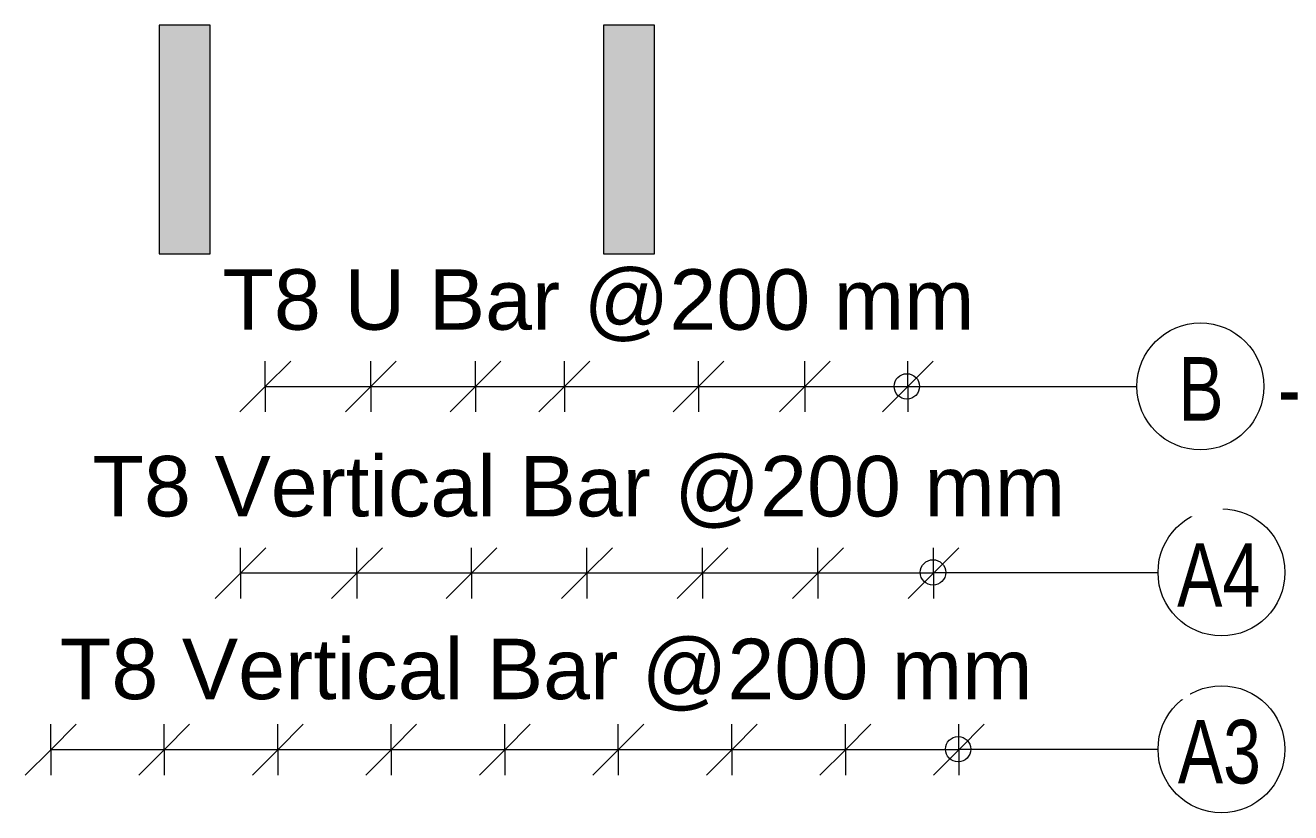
# Model space of a CAD drawing. Header units: millimetres. Extents: x 12491 to 23610, y -3081 to 6026.
# Drawn here: x 14610 to 16603, y -2727 to -1486 of the extents above; entities that cross this region are included whole.
import ezdxf

# ---------------------------------------------------------------- set-up
doc = ezdxf.new("R2010")
doc.units = ezdxf.units.MM
for name, color, linetype, lineweight in [('A-ANNO-DIMS', 211, 'Continuous', 9), ('A-ANNO-DIMS-40', 211, 'Continuous', 9), ('G-ANNO-SYMB', 111, 'Continuous', 9), ('S-RBAR-IDEN', 171, 'Continuous', 9)]:
    doc.layers.add(name, color=color, linetype=linetype, lineweight=lineweight)
doc.styles.add('Arial_1', font='arial.ttf', dxfattribs={"height": 95.25})
doc.styles.add('Nirmala UI Semilight', font='NirmalaS.ttf', dxfattribs={"width": 0.8, "height": 100})
doc.dimstyles.new('Arrow_Filled_-_2_5_NI_UI', dxfattribs={"dimscale": 304.8, "dimtxt": 104.736395, "dimasz": 0.262467, "dimexe": 0.131234, "dimexo": 0.0625, "dimgap": 0.131234, "dimtad": 1, "dimdec": 4, "dimzin": 0, "dimdsep": 46, "dimtxsty": 'Nirmala UI Semilight', "dimblk1": 'OBLIQUE', "dimblk2": 'OBLIQUE', "dimsah": 1, "dimcen": 0.09, "dimazin": 0, "dimtfac": 1, "dimtdec": 4, "dimtix": 1, "dimtmove": 0, "dimatfit": 3, "dimfxl": 0.131234, "dimfxlon": 1, "dimtvp": 1, "dimtolj": 1, "dimtzin": 0, "dimarcsym": 2})
doc.dimstyles.new('Arrow_Filled_-_2_5_NI_UI_1', dxfattribs={"dimscale": 304.8, "dimtxt": 104.736395, "dimasz": 0.262467, "dimexe": 0.131234, "dimexo": 0.0625, "dimgap": 0.131234, "dimtad": 1, "dimdec": 4, "dimzin": 0, "dimdsep": 46, "dimtxsty": 'Arial_1', "dimblk1": 'OBLIQUE', "dimblk2": 'OBLIQUE', "dimsah": 1, "dimcen": 0.09, "dimazin": 0, "dimtfac": 1, "dimtdec": 4, "dimtix": 1, "dimtmove": 0, "dimatfit": 3, "dimfxl": 0.131234, "dimfxlon": 1, "dimtvp": 1, "dimtolj": 1, "dimtzin": 0, "dimarcsym": 2})

# ---------------------------------------------------------------- blocks, each defined once
blk = doc.blocks.new('Detail View - M_Section Tail - Filled Horizontal-14034-Elevation Front 1')
at = {"layer": 'G-ANNO-SYMB'}
blk.add_hatch(color=256, dxfattribs=at).paths.add_polyline_path([(14474.9, 3652.8), (14474.9, 3732.8), (14114.9, 3732.8), (14114.9, 3652.8)])
for p, q in [((14114.9, 3652.8), (14114.9, 3732.8)), ((14114.9, 3732.8), (14474.9, 3732.8)), ((14474.9, 3732.8), (14474.9, 3652.8)), ((14474.9, 3652.8), (14114.9, 3652.8))]:
    blk.add_line(p, q, dxfattribs=at)
blk = doc.blocks.new('M_Rebar Tag_rfa MARK - DOT 1 MM-794228-Elevation Front 1')
at = {"layer": 'S-RBAR-IDEN'}
blk.add_circle((18335.3, -2981), 100, dxfattribs=at)
blk = doc.blocks.new('DIMBLOCK13-Elevation Front 1')
at = {"layer": 'A-ANNO-DIMS-40'}
for p, q in [((14987.8, -2055.5), (15027.8, -2015.5)), ((14987.8, -2055.5), (14987.8, -2015.5)), ((15154, -2055.5), (15194, -2015.5)), ((15154, -2055.5), (15154, -2015.5)), ((14987.8, -2055.5), (14947.8, -2095.5)), ((14987.8, -2055.5), (15154, -2055.5)), ((14987.8, -2055.5), (14987.8, -2095.5)), ((15154, -2055.5), (15114, -2095.5)), ((15154, -2055.5), (15154, -2095.5))]:
    blk.add_line(p, q, dxfattribs=at)
blk = doc.blocks.new('_Oblique')
at = {"color": 0, "linetype": 'ByBlock', "lineweight": -2}
blk.add_line((-0.5, -0.5), (0.5, 0.5), dxfattribs=at)
blk = doc.blocks.new('DIMBLOCK14-Elevation Front 1')
at = {"layer": 'A-ANNO-DIMS-40'}
for p, q in [((15154, -2055.5), (15194, -2015.5)), ((15154, -2055.5), (15154, -2015.5)), ((15319, -2055.5), (15359, -2015.5)), ((15319, -2055.5), (15319, -2015.5)), ((15154, -2055.5), (15114, -2095.5)), ((15154, -2055.5), (15319, -2055.5)), ((15154, -2055.5), (15154, -2095.5)), ((15319, -2055.5), (15279, -2095.5)), ((15319, -2055.5), (15319, -2095.5))]:
    blk.add_line(p, q, dxfattribs=at)
blk = doc.blocks.new('DIMBLOCK15-Elevation Front 1')
at = {"layer": 'A-ANNO-DIMS-40'}
for p, q in [((15319, -2055.5), (15359, -2015.5)), ((15319, -2055.5), (15319, -2015.5)), ((15459, -2055.5), (15499, -2015.5)), ((15459, -2055.5), (15459, -2015.5)), ((15319, -2055.5), (15279, -2095.5)), ((15319, -2055.5), (15459, -2055.5)), ((15319, -2055.5), (15319, -2095.5)), ((15459, -2055.5), (15419, -2095.5)), ((15459, -2055.5), (15459, -2095.5))]:
    blk.add_line(p, q, dxfattribs=at)
blk = doc.blocks.new('DIMBLOCK16-Elevation Front 1')
at = {"layer": 'A-ANNO-DIMS-40'}
for p, q in [((15459, -2055.5), (15499, -2015.5)), ((15459, -2055.5), (15459, -2015.5)), ((15670.2, -2055.5), (15710.2, -2015.5)), ((15670.2, -2055.5), (15670.2, -2015.5)), ((15459, -2055.5), (15419, -2095.5)), ((15459, -2055.5), (15670.2, -2055.5)), ((15459, -2055.5), (15459, -2095.5)), ((15670.2, -2055.5), (15630.2, -2095.5)), ((15670.2, -2055.5), (15670.2, -2095.5))]:
    blk.add_line(p, q, dxfattribs=at)
blk = doc.blocks.new('DIMBLOCK17-Elevation Front 1')
at = {"layer": 'A-ANNO-DIMS-40'}
for p, q in [((15670.2, -2055.5), (15710.2, -2015.5)), ((15670.2, -2055.5), (15670.2, -2015.5)), ((15837.7, -2055.5), (15877.7, -2015.5)), ((15837.7, -2055.5), (15837.7, -2015.5)), ((15670.2, -2055.5), (15630.2, -2095.5)), ((15670.2, -2055.5), (15837.7, -2055.5)), ((15670.2, -2055.5), (15670.2, -2095.5)), ((15837.7, -2055.5), (15797.7, -2095.5)), ((15837.7, -2055.5), (15837.7, -2095.5))]:
    blk.add_line(p, q, dxfattribs=at)
blk = doc.blocks.new('DIMBLOCK18-Elevation Front 1')
at = {"layer": 'A-ANNO-DIMS-40'}
for p, q in [((15837.7, -2055.5), (15877.7, -2015.5)), ((15837.7, -2055.5), (15837.7, -2015.5)), ((16000.1, -2055.5), (16040.1, -2015.5)), ((16000.1, -2055.5), (16000.1, -2015.5)), ((15837.7, -2055.5), (15797.7, -2095.5)), ((15837.7, -2055.5), (16000.1, -2055.5)), ((15837.7, -2055.5), (15837.7, -2095.5)), ((16000.1, -2055.5), (15960.1, -2095.5)), ((16000.1, -2055.5), (16000.1, -2095.5))]:
    blk.add_line(p, q, dxfattribs=at)
blk = doc.blocks.new('DIMBLOCK199-Elevation Front 1')
at = {"layer": 'A-ANNO-DIMS-40'}
for p, q in [((15858.6, -2349.6), (15898.6, -2309.6)), ((15858.6, -2349.6), (15858.6, -2309.6)), ((16040.6, -2349.6), (16080.6, -2309.6)), ((16040.6, -2349.6), (16040.6, -2309.6)), ((15858.6, -2349.6), (15818.6, -2389.6)), ((16040.6, -2349.6), (15858.6, -2349.6)), ((15858.6, -2349.6), (15858.6, -2389.6)), ((16040.6, -2349.6), (16000.6, -2389.6)), ((16040.6, -2349.6), (16040.6, -2389.6))]:
    blk.add_line(p, q, dxfattribs=at)
blk = doc.blocks.new('DIMBLOCK200-Elevation Front 1')
at = {"layer": 'A-ANNO-DIMS-40'}
for p, q in [((15676.6, -2349.6), (15716.6, -2309.6)), ((15676.6, -2349.6), (15676.6, -2309.6)), ((15858.6, -2349.6), (15898.6, -2309.6)), ((15858.6, -2349.6), (15858.6, -2309.6)), ((15676.6, -2349.6), (15636.6, -2389.6)), ((15858.6, -2349.6), (15676.6, -2349.6)), ((15676.6, -2349.6), (15676.6, -2389.6)), ((15858.6, -2349.6), (15818.6, -2389.6)), ((15858.6, -2349.6), (15858.6, -2389.6))]:
    blk.add_line(p, q, dxfattribs=at)
blk = doc.blocks.new('DIMBLOCK201-Elevation Front 1')
at = {"layer": 'A-ANNO-DIMS-40'}
for p, q in [((15494.6, -2349.6), (15534.6, -2309.6)), ((15494.6, -2349.6), (15494.6, -2309.6)), ((15676.6, -2349.6), (15716.6, -2309.6)), ((15676.6, -2349.6), (15676.6, -2309.6)), ((15494.6, -2349.6), (15454.6, -2389.6)), ((15676.6, -2349.6), (15494.6, -2349.6)), ((15494.6, -2349.6), (15494.6, -2389.6)), ((15676.6, -2349.6), (15636.6, -2389.6)), ((15676.6, -2349.6), (15676.6, -2389.6))]:
    blk.add_line(p, q, dxfattribs=at)
blk = doc.blocks.new('DIMBLOCK202-Elevation Front 1')
at = {"layer": 'A-ANNO-DIMS-40'}
for p, q in [((15312.6, -2349.6), (15352.6, -2309.6)), ((15312.6, -2349.6), (15312.6, -2309.6)), ((15494.6, -2349.6), (15534.6, -2309.6)), ((15494.6, -2349.6), (15494.6, -2309.6)), ((15312.6, -2349.6), (15272.6, -2389.6)), ((15494.6, -2349.6), (15312.6, -2349.6)), ((15312.6, -2349.6), (15312.6, -2389.6)), ((15494.6, -2349.6), (15454.6, -2389.6)), ((15494.6, -2349.6), (15494.6, -2389.6))]:
    blk.add_line(p, q, dxfattribs=at)
blk = doc.blocks.new('DIMBLOCK203-Elevation Front 1')
at = {"layer": 'A-ANNO-DIMS-40'}
for p, q in [((15132.2, -2349.6), (15172.2, -2309.6)), ((15132.2, -2349.6), (15132.2, -2309.6)), ((15312.6, -2349.6), (15352.6, -2309.6)), ((15312.6, -2349.6), (15312.6, -2309.6)), ((15132.2, -2349.6), (15092.2, -2389.6)), ((15312.6, -2349.6), (15132.2, -2349.6)), ((15132.2, -2349.6), (15132.2, -2389.6)), ((15312.6, -2349.6), (15272.6, -2389.6)), ((15312.6, -2349.6), (15312.6, -2389.6))]:
    blk.add_line(p, q, dxfattribs=at)
blk = doc.blocks.new('DIMBLOCK204-Elevation Front 1')
at = {"layer": 'A-ANNO-DIMS-40'}
for p, q in [((14948.6, -2349.6), (14988.6, -2309.6)), ((14948.6, -2349.6), (14948.6, -2309.6)), ((15132.2, -2349.6), (15172.2, -2309.6)), ((15132.2, -2349.6), (15132.2, -2309.6)), ((14948.6, -2349.6), (14908.6, -2389.6)), ((15132.2, -2349.6), (14948.6, -2349.6)), ((14948.6, -2349.6), (14948.6, -2389.6)), ((15132.2, -2349.6), (15092.2, -2389.6)), ((15132.2, -2349.6), (15132.2, -2389.6))]:
    blk.add_line(p, q, dxfattribs=at)
blk = doc.blocks.new('DIMBLOCK205-Elevation Front 1')
at = {"layer": 'A-ANNO-DIMS-40'}
for p, q in [((15132.2, -2349.6), (15172.2, -2309.6)), ((15132.2, -2349.6), (15132.2, -2309.6)), ((15312.6, -2349.6), (15352.6, -2309.6)), ((15312.6, -2349.6), (15312.6, -2309.6)), ((15494.6, -2349.6), (15534.6, -2309.6)), ((15494.6, -2349.6), (15494.6, -2309.6)), ((15676.6, -2349.6), (15716.6, -2309.6)), ((15676.6, -2349.6), (15676.6, -2309.6)), ((15858.6, -2349.6), (15898.6, -2309.6)), ((15858.6, -2349.6), (15858.6, -2309.6)), ((16040.6, -2349.6), (16080.6, -2309.6)), ((16040.6, -2349.6), (16040.6, -2309.6)), ((15132.2, -2349.6), (15092.2, -2389.6)), ((15312.6, -2349.6), (15132.2, -2349.6)), ((15132.2, -2349.6), (15132.2, -2389.6)), ((15312.6, -2349.6), (15272.6, -2389.6)), ((16040.6, -2349.6), (15312.6, -2349.6)), ((15494.6, -2349.6), (15312.6, -2349.6)), ((15312.6, -2349.6), (15312.6, -2389.6)), ((15494.6, -2349.6), (15454.6, -2389.6)), ((15676.6, -2349.6), (15494.6, -2349.6)), ((15494.6, -2349.6), (15494.6, -2389.6)), ((15676.6, -2349.6), (15636.6, -2389.6)), ((15858.6, -2349.6), (15676.6, -2349.6)), ((15676.6, -2349.6), (15676.6, -2389.6)), ((15858.6, -2349.6), (15818.6, -2389.6)), ((16040.6, -2349.6), (15858.6, -2349.6)), ((15858.6, -2349.6), (15858.6, -2389.6)), ((16040.6, -2349.6), (16000.6, -2389.6)), ((16040.6, -2349.6), (16040.6, -2389.6))]:
    blk.add_line(p, q, dxfattribs=at)
blk = doc.blocks.new('_None')
blk = doc.blocks.new('DIMBLOCK206-Elevation Front 1')
at = {"layer": 'A-ANNO-DIMS-40'}
for p, q in [((14948.6, -2349.6), (14988.6, -2309.6)), ((14948.6, -2349.6), (14948.6, -2309.6)), ((15132.2, -2349.6), (15172.2, -2309.6)), ((15132.2, -2349.6), (15132.2, -2309.6)), ((15312.6, -2349.6), (15352.6, -2309.6)), ((15312.6, -2349.6), (15312.6, -2309.6)), ((14948.6, -2349.6), (14908.6, -2389.6)), ((15132.2, -2349.6), (14948.6, -2349.6)), ((14948.6, -2349.6), (14948.6, -2389.6)), ((15132.2, -2349.6), (15092.2, -2389.6)), ((15312.6, -2349.6), (15132.2, -2349.6)), ((15312.6, -2349.6), (15132.2, -2349.6)), ((15132.2, -2349.6), (15132.2, -2389.6)), ((15312.6, -2349.6), (15272.6, -2389.6)), ((15312.6, -2349.6), (15312.6, -2389.6))]:
    blk.add_line(p, q, dxfattribs=at)
blk = doc.blocks.new('DIMBLOCK207-Elevation Front 1')
at = {"layer": 'A-ANNO-DIMS-40'}
for p, q in [((14948.6, -2349.6), (14988.6, -2309.6)), ((14948.6, -2349.6), (14948.6, -2309.6)), ((15132.2, -2349.6), (15172.2, -2309.6)), ((15132.2, -2349.6), (15132.2, -2309.6)), ((14948.6, -2349.6), (14908.6, -2389.6)), ((15132.2, -2349.6), (14948.6, -2349.6)), ((15132.2, -2349.6), (14948.6, -2349.6)), ((14948.6, -2349.6), (14948.6, -2389.6)), ((15132.2, -2349.6), (15092.2, -2389.6)), ((15132.2, -2349.6), (15132.2, -2389.6))]:
    blk.add_line(p, q, dxfattribs=at)
blk = doc.blocks.new('DIMBLOCK208-Elevation Front 1')
at = {"layer": 'A-ANNO-DIMS-40'}
for p, q in [((15901.7, -2627.6), (15941.7, -2587.6)), ((15901.7, -2627.6), (15901.7, -2587.6)), ((16080.6, -2627.6), (16120.6, -2587.6)), ((16080.6, -2627.6), (16080.6, -2587.6)), ((15901.7, -2627.6), (15861.7, -2667.6)), ((16080.6, -2627.6), (15901.7, -2627.6)), ((15901.7, -2627.6), (15901.7, -2667.6)), ((16080.6, -2627.6), (16040.6, -2667.6)), ((16080.6, -2627.6), (16080.6, -2667.6))]:
    blk.add_line(p, q, dxfattribs=at)
blk = doc.blocks.new('DIMBLOCK209-Elevation Front 1')
at = {"layer": 'A-ANNO-DIMS-40'}
for p, q in [((15722.8, -2627.6), (15762.8, -2587.6)), ((15722.8, -2627.6), (15722.8, -2587.6)), ((15901.7, -2627.6), (15941.7, -2587.6)), ((15901.7, -2627.6), (15901.7, -2587.6)), ((15722.8, -2627.6), (15682.8, -2667.6)), ((15901.7, -2627.6), (15722.8, -2627.6)), ((15722.8, -2627.6), (15722.8, -2667.6)), ((15901.7, -2627.6), (15861.7, -2667.6)), ((15901.7, -2627.6), (15901.7, -2667.6))]:
    blk.add_line(p, q, dxfattribs=at)
blk = doc.blocks.new('DIMBLOCK210-Elevation Front 1')
at = {"layer": 'A-ANNO-DIMS-40'}
for p, q in [((15544, -2627.6), (15584, -2587.6)), ((15544, -2627.6), (15544, -2587.6)), ((15722.8, -2627.6), (15762.8, -2587.6)), ((15722.8, -2627.6), (15722.8, -2587.6)), ((15544, -2627.6), (15504, -2667.6)), ((15722.8, -2627.6), (15544, -2627.6)), ((15544, -2627.6), (15544, -2667.6)), ((15722.8, -2627.6), (15682.8, -2667.6)), ((15722.8, -2627.6), (15722.8, -2667.6))]:
    blk.add_line(p, q, dxfattribs=at)
blk = doc.blocks.new('DIMBLOCK211-Elevation Front 1')
at = {"layer": 'A-ANNO-DIMS-40'}
for p, q in [((15365.1, -2627.6), (15405.1, -2587.6)), ((15365.1, -2627.6), (15365.1, -2587.6)), ((15544, -2627.6), (15584, -2587.6)), ((15544, -2627.6), (15544, -2587.6)), ((15365.1, -2627.6), (15325.1, -2667.6)), ((15544, -2627.6), (15365.1, -2627.6)), ((15365.1, -2627.6), (15365.1, -2667.6)), ((15544, -2627.6), (15504, -2667.6)), ((15544, -2627.6), (15544, -2667.6))]:
    blk.add_line(p, q, dxfattribs=at)
blk = doc.blocks.new('DIMBLOCK212-Elevation Front 1')
at = {"layer": 'A-ANNO-DIMS-40'}
for p, q in [((15186.2, -2627.6), (15226.2, -2587.6)), ((15186.2, -2627.6), (15186.2, -2587.6)), ((15365.1, -2627.6), (15405.1, -2587.6)), ((15365.1, -2627.6), (15365.1, -2587.6)), ((15186.2, -2627.6), (15146.2, -2667.6)), ((15365.1, -2627.6), (15186.2, -2627.6)), ((15186.2, -2627.6), (15186.2, -2667.6)), ((15365.1, -2627.6), (15325.1, -2667.6)), ((15365.1, -2627.6), (15365.1, -2667.6))]:
    blk.add_line(p, q, dxfattribs=at)
blk = doc.blocks.new('DIMBLOCK213-Elevation Front 1')
at = {"layer": 'A-ANNO-DIMS-40'}
for p, q in [((15007.4, -2627.6), (15047.4, -2587.6)), ((15007.4, -2627.6), (15007.4, -2587.6)), ((15186.2, -2627.6), (15226.2, -2587.6)), ((15186.2, -2627.6), (15186.2, -2587.6)), ((15007.4, -2627.6), (14967.4, -2667.6)), ((15186.2, -2627.6), (15007.4, -2627.6)), ((15007.4, -2627.6), (15007.4, -2667.6)), ((15186.2, -2627.6), (15146.2, -2667.6)), ((15186.2, -2627.6), (15186.2, -2667.6))]:
    blk.add_line(p, q, dxfattribs=at)
blk = doc.blocks.new('DIMBLOCK214-Elevation Front 1')
at = {"layer": 'A-ANNO-DIMS-40'}
for p, q in [((14828.5, -2627.6), (14868.5, -2587.6)), ((14828.5, -2627.6), (14828.5, -2587.6)), ((15007.4, -2627.6), (15047.4, -2587.6)), ((15007.4, -2627.6), (15007.4, -2587.6)), ((14828.5, -2627.6), (14788.5, -2667.6)), ((15007.4, -2627.6), (14828.5, -2627.6)), ((14828.5, -2627.6), (14828.5, -2667.6)), ((15007.4, -2627.6), (14967.4, -2667.6)), ((15007.4, -2627.6), (15007.4, -2667.6))]:
    blk.add_line(p, q, dxfattribs=at)
blk = doc.blocks.new('DIMBLOCK215-Elevation Front 1')
at = {"layer": 'A-ANNO-DIMS-40'}
for p, q in [((14649.6, -2627.6), (14689.6, -2587.6)), ((14649.6, -2627.6), (14649.6, -2587.6)), ((14828.5, -2627.6), (14868.5, -2587.6)), ((14828.5, -2627.6), (14828.5, -2587.6)), ((14649.6, -2627.6), (14609.6, -2667.6)), ((14828.5, -2627.6), (14649.6, -2627.6)), ((14649.6, -2627.6), (14649.6, -2667.6)), ((14828.5, -2627.6), (14788.5, -2667.6)), ((14828.5, -2627.6), (14828.5, -2667.6))]:
    blk.add_line(p, q, dxfattribs=at)
blk = doc.blocks.new('DIMBLOCK216-Elevation Front 1')
at = {"layer": 'A-ANNO-DIMS-40'}
for p, q in [((14649.6, -2627.6), (14689.6, -2587.6)), ((14649.6, -2627.6), (14649.6, -2587.6)), ((14828.5, -2627.6), (14868.5, -2587.6)), ((14828.5, -2627.6), (14828.5, -2587.6)), ((15007.4, -2627.6), (15047.4, -2587.6)), ((15007.4, -2627.6), (15007.4, -2587.6)), ((15186.2, -2627.6), (15226.2, -2587.6)), ((15186.2, -2627.6), (15186.2, -2587.6)), ((15365.1, -2627.6), (15405.1, -2587.6)), ((15365.1, -2627.6), (15365.1, -2587.6)), ((15544, -2627.6), (15584, -2587.6)), ((15544, -2627.6), (15544, -2587.6)), ((15722.8, -2627.6), (15762.8, -2587.6)), ((15722.8, -2627.6), (15722.8, -2587.6)), ((15901.7, -2627.6), (15941.7, -2587.6)), ((15901.7, -2627.6), (15901.7, -2587.6)), ((16080.6, -2627.6), (16120.6, -2587.6)), ((16080.6, -2627.6), (16080.6, -2587.6)), ((14649.6, -2627.6), (14609.6, -2667.6)), ((16080.6, -2627.6), (14649.6, -2627.6)), ((14828.5, -2627.6), (14649.6, -2627.6)), ((14649.6, -2627.6), (14649.6, -2667.6)), ((14828.5, -2627.6), (14788.5, -2667.6)), ((15007.4, -2627.6), (14828.5, -2627.6)), ((14828.5, -2627.6), (14828.5, -2667.6)), ((15007.4, -2627.6), (14967.4, -2667.6)), ((15186.2, -2627.6), (15007.4, -2627.6)), ((15007.4, -2627.6), (15007.4, -2667.6)), ((15186.2, -2627.6), (15146.2, -2667.6)), ((15365.1, -2627.6), (15186.2, -2627.6)), ((15186.2, -2627.6), (15186.2, -2667.6)), ((15365.1, -2627.6), (15325.1, -2667.6)), ((15544, -2627.6), (15365.1, -2627.6)), ((15365.1, -2627.6), (15365.1, -2667.6)), ((15544, -2627.6), (15504, -2667.6)), ((15722.8, -2627.6), (15544, -2627.6)), ((15544, -2627.6), (15544, -2667.6)), ((15722.8, -2627.6), (15682.8, -2667.6)), ((15901.7, -2627.6), (15722.8, -2627.6)), ((15722.8, -2627.6), (15722.8, -2667.6)), ((15901.7, -2627.6), (15861.7, -2667.6)), ((16080.6, -2627.6), (15901.7, -2627.6)), ((15901.7, -2627.6), (15901.7, -2667.6)), ((16080.6, -2627.6), (16040.6, -2667.6)), ((16080.6, -2627.6), (16080.6, -2667.6))]:
    blk.add_line(p, q, dxfattribs=at)

msp = doc.modelspace()

# ---------------------------------------------------------------- linework, layer by layer
at = {"layer": 'S-RBAR-IDEN'}
for p, q in [((15998.53417, -2055.25637), (16361.18232, -2055.25637)), ((16039.83024, -2348.36349), (16394.34665, -2348.36349)), ((16079.38409, -2626.85461), (16394.34665, -2626.85461))]:
    msp.add_line(p, q, dxfattribs=at)
for centre in [(15998.53417, -2055.25637), (16039.83024, -2348.36349), (16079.38409, -2626.85461)]:
    msp.add_circle(centre, 20, dxfattribs=at)

# ---------------------------------------------------------------- block references
at = {"layer": 'G-ANNO-SYMB', "extrusion": (0, 0, -1), "rotation": 90.00000000000077}
for p in [(-11167.93209, -15961.40144), (-11867.93209, -15961.40144)]:
    msp.add_blockref('Detail View - M_Section Tail - Filled Horizontal-14034-Elevation Front 1', p, dxfattribs=at)
at = {"layer": 'S-RBAR-IDEN', "rotation": 270.0000000000001}
for p in [(19442.15845, 16280.02325), (19475.32279, 15986.91614), (19475.32279, 15708.42502)]:
    msp.add_blockref('M_Rebar Tag_rfa MARK - DOT 1 MM-794228-Elevation Front 1', p, dxfattribs=at)

# ---------------------------------------------------------------- texts
at = {"layer": 'S-RBAR-IDEN', "char_height": 100, "attachment_point": 1, "style": 'Nirmala UI Semilight'}
for s, insert, width in [('B', (16426.33315, -2009.17447), 76.962), ('-(7) -(T8 U Bar)', (16583.39367, -2009.17447), 869.6706), ('A4', (16424.45749, -2302.28159), 161.6202), ('A3', (16425.57749, -2580.77271), 159.0548)]:
    msp.add_mtext(s, dxfattribs=dict(at, insert=insert, width=width))

# ---------------------------------------------------------------- dimensions: what is measured, and where the dimension line sits
at = {"layer": 'A-ANNO-DIMS'}
for base, p1, p2, override, picture, middle in [((15154.01791, -2055.51647), (14987.79667, -2015.51647), (15154.01791, -2015.51647), {"dimpost": '<>', "dimfxl": 166.221234}, 'DIMBLOCK13-Elevation Front 1', (15070.90729, -1963.52902)), ((15318.98914, -2055.51647), (15154.01791, -2015.51647), (15318.98914, -2015.51647), {"dimpost": '<>', "dimfxl": 164.971234}, 'DIMBLOCK14-Elevation Front 1', (15236.50352, -1963.52902)), ((15458.96037, -2055.51647), (15318.98914, -2015.51647), (15458.96037, -2015.51647), {"dimpost": '<>', "dimfxl": 139.971234}, 'DIMBLOCK15-Elevation Front 1', (15388.97476, -1963.56389)), ((15670.18161, -2055.51647), (15458.96037, -2015.51647), (15670.18161, -2015.51647), {"dimpost": '<>', "dimfxl": 211.221234}, 'DIMBLOCK16-Elevation Front 1', (15564.57099, -1964.40071)), ((15837.65284, -2055.51647), (15670.18161, -2015.51647), (15837.65284, -2015.51647), {"dimpost": '<>', "dimfxl": 167.471234}, 'DIMBLOCK17-Elevation Front 1', (15753.91723, -1963.52902)), ((16000.12408, -2055.51647), (15837.65284, -2015.51647), (16000.12408, -2015.51647), {"dimpost": '<>', "dimfxl": 162.471234}, 'DIMBLOCK18-Elevation Front 1', (15918.88846, -1963.52902))]:
    dim = msp.add_linear_dim(base=base, p1=p1, p2=p2, dimstyle='Arrow_Filled_-_2_5_NI_UI', override=override, dxfattribs=at)
    dim.commit()
    dim.dimension.update_dxf_attribs({"geometry": picture, "text_midpoint": middle})
for base, p1, p2, text, override, picture, middle in [((15132.16911, -2349.57909), (15312.60239, -2309.57909), (15132.16911, -2309.57909), '180', {"dimpost": '<>', "dimblk1": 'None', "dimblk2": 'None', "dimsah": 1, "dimfxl": 180.433282}, 'DIMBLOCK206-Elevation Front 1', (15222.38575, -2260.94701)), ((14948.61082, -2349.57909), (15132.16911, -2309.57909), (14948.61082, -2309.57909), '184', {"dimpost": '<>', "dimblk1": 'None', "dimblk2": 'None', "dimsah": 1, "dimfxl": 183.558282}, 'DIMBLOCK207-Elevation Front 1', (15040.38997, -2260.94701)), ((15312.60239, -2349.57909), (16040.58551, -2309.57909), (15312.60239, -2309.57909), '728', {"dimpost": '<>', "dimblk1": 'None', "dimblk2": 'None', "dimsah": 1, "dimfxl": 727.983126}, 'DIMBLOCK205-Elevation Front 1', (15676.59395, -2260.94701)), ((14948.61082, -2349.57909), (15132.16911, -2309.57909), (14948.61082, -2309.57909), ' ', {"dimpost": '<>', "dimfxl": 183.558282}, 'DIMBLOCK204-Elevation Front 1', (15040.38997, -2349.57909)), ((15132.16911, -2349.57909), (15312.60239, -2309.57909), (15132.16911, -2309.57909), ' ', {"dimpost": '<>', "dimfxl": 180.433282}, 'DIMBLOCK203-Elevation Front 1', (15222.38575, -2349.57909)), ((15312.60239, -2349.57909), (15494.59817, -2309.57909), (15312.60239, -2309.57909), ' ', {"dimpost": '<>', "dimfxl": 181.995782}, 'DIMBLOCK202-Elevation Front 1', (15403.60028, -2349.57909)), ((15494.59817, -2349.57909), (15676.59395, -2309.57909), (15494.59817, -2309.57909), ' ', {"dimpost": '<>', "dimfxl": 181.995782}, 'DIMBLOCK201-Elevation Front 1', (15585.59606, -2349.57909)), ((15676.59395, -2349.57909), (15858.58973, -2309.57909), (15676.59395, -2309.57909), ' ', {"dimpost": '<>', "dimfxl": 181.995782}, 'DIMBLOCK200-Elevation Front 1', (15767.59184, -2349.57909)), ((15858.58973, -2349.57909), (16040.58551, -2309.57909), (15858.58973, -2309.57909), ' ', {"dimpost": '<>', "dimfxl": 181.995782}, 'DIMBLOCK199-Elevation Front 1', (15949.58762, -2349.57909)), ((14649.62327, -2627.5876), (16080.58551, -2587.5876), (14649.62327, -2587.5876), '1431', {"dimpost": '<>', "dimblk1": 'None', "dimblk2": 'None', "dimsah": 1, "dimfxl": 1430.962245}, 'DIMBLOCK216-Elevation Front 1', (15365.10439, -2538.92304)), ((14649.62327, -2627.5876), (14828.49355, -2587.5876), (14649.62327, -2587.5876), ' ', {"dimpost": '<>', "dimfxl": 178.870281}, 'DIMBLOCK215-Elevation Front 1', (14739.05841, -2627.5876)), ((14828.49355, -2627.5876), (15007.36383, -2587.5876), (14828.49355, -2587.5876), ' ', {"dimpost": '<>', "dimfxl": 178.870281}, 'DIMBLOCK214-Elevation Front 1', (14917.92869, -2627.5876)), ((15007.36383, -2627.5876), (15186.23411, -2587.5876), (15007.36383, -2587.5876), ' ', {"dimpost": '<>', "dimfxl": 178.870281}, 'DIMBLOCK213-Elevation Front 1', (15096.79897, -2627.5876)), ((15186.23411, -2627.5876), (15365.10439, -2587.5876), (15186.23411, -2587.5876), ' ', {"dimpost": '<>', "dimfxl": 178.870281}, 'DIMBLOCK212-Elevation Front 1', (15275.66925, -2627.5876)), ((15365.10439, -2627.5876), (15543.97467, -2587.5876), (15365.10439, -2587.5876), ' ', {"dimpost": '<>', "dimfxl": 178.870281}, 'DIMBLOCK211-Elevation Front 1', (15454.53953, -2627.5876)), ((15543.97467, -2627.5876), (15722.84495, -2587.5876), (15543.97467, -2587.5876), ' ', {"dimpost": '<>', "dimfxl": 178.870281}, 'DIMBLOCK210-Elevation Front 1', (15633.40981, -2627.5876)), ((15722.84495, -2627.5876), (15901.71523, -2587.5876), (15722.84495, -2587.5876), ' ', {"dimpost": '<>', "dimfxl": 178.870281}, 'DIMBLOCK209-Elevation Front 1', (15812.28009, -2627.5876)), ((15901.71523, -2627.5876), (16080.58551, -2587.5876), (15901.71523, -2587.5876), ' ', {"dimpost": '<>', "dimfxl": 178.870281}, 'DIMBLOCK208-Elevation Front 1', (15991.15037, -2627.5876))]:
    dim = msp.add_linear_dim(base=base, p1=p1, p2=p2, text=text, dimstyle='Arrow_Filled_-_2_5_NI_UI_1', override=override, dxfattribs=at)
    dim.commit()
    dim.dimension.update_dxf_attribs({"geometry": picture, "text_midpoint": middle})

# ---------------------------------------------------------------- next in the draw order: texts
at = {"layer": 'S-RBAR-IDEN', "char_height": 95.25, "attachment_point": 1, "style": 'Arial_1', "bg_fill": 3, "box_fill_scale": 0, "bg_fill_color": 256, "bg_fill_true_color": 3254780160, "bg_fill_transparency": 256}
for s, insert, width in [('T8 U Bar @200 mm', (14920.09096, -1870.80663), 1452.65775), ('T8 Vertical Bar @200 mm', (14715.39539, -2164.86925), 1875.94875), ('T8 Vertical Bar @200 mm', (14663.99609, -2452.77457), 1875.94875)]:
    msp.add_mtext(s, dxfattribs=dict(at, insert=insert, width=width))

doc.saveas('drawing.dxf')
